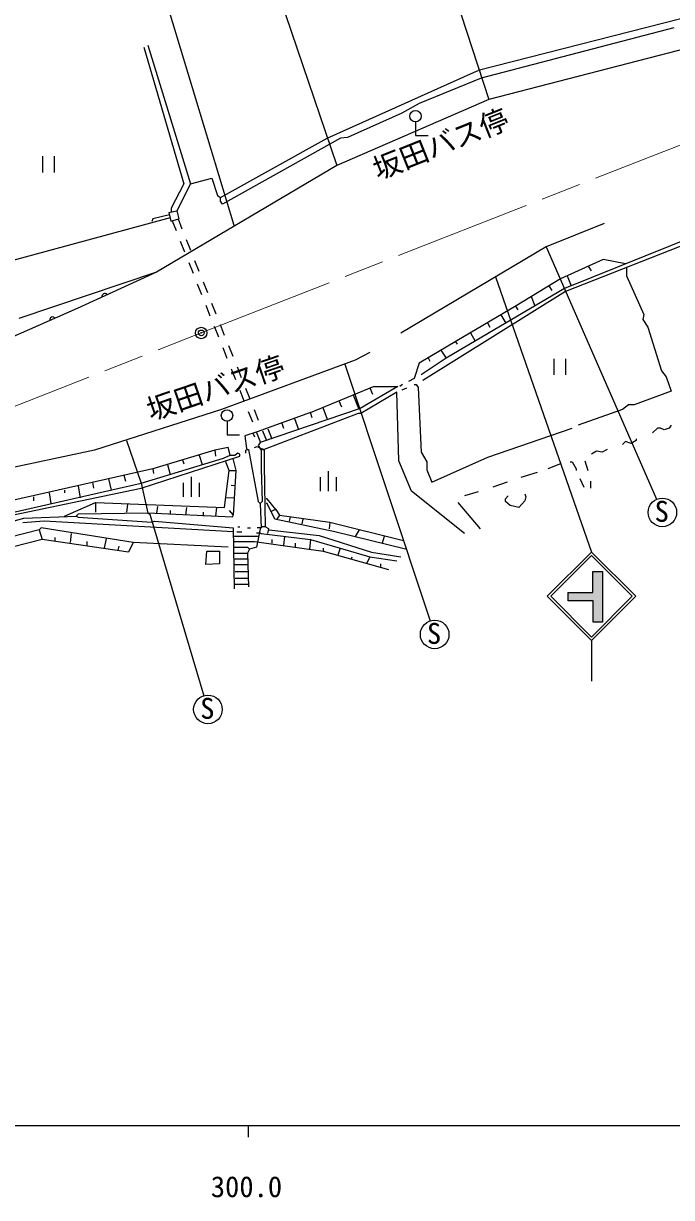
# Model space of a CAD drawing. Units: millimetres, scale not verified. Extents: x 40000 to 680000, y 20000 to 380000.
# Drawn here: x 348358 to 404987, y 198715 to 301301 of the extents above; entities that cross this region are included whole.
import ezdxf
from ezdxf.enums import TextEntityAlignment as Align

# ---------------------------------------------------------------- set-up
doc = ezdxf.new("R2010")
doc.units = ezdxf.units.MM
doc.header["$LTSCALE"] = 1000
doc.header["$PDMODE"] = 32
doc.header["$PDSIZE"] = 500
doc.linetypes.add('CHAIN', pattern=[18.5, 12, -1.5, 3.5, -1.5])
for name, color, linetype, lineweight in [('M-BGD', 7, 'Continuous', 25), ('M-BMK', 2, 'CHAIN', 13), ('M-BMK-SRVR', 3, 'Continuous', 25), ('M-STR-STRC', 7, 'Continuous', 25), ('M-TTL-BAND', 7, 'Continuous', 25)]:
    doc.layers.add(name, color=color, linetype=linetype, lineweight=lineweight)
doc.styles.add('ＭＳ ゴシック', font='')
doc.styles.get('ＭＳ ゴシック').set_extended_font_data('MS Gothic')

msp = doc.modelspace()

# ---------------------------------------------------------------- hatches: boundary and pattern name
at = {"layer": 'M-STR-STRC'}
msp.add_hatch(color=256, dxfattribs=at).paths.add_polyline_path([(398946, 248990), (398946, 253409), (398115, 253409), (398115, 251568), (395930, 251568), (395930, 250847), (398147, 250847), (398147, 248990)])

# ---------------------------------------------------------------- linework, layer by layer
at = {"layer": 'M-BGD'}
for p, q in [((382254, 315313), (389027, 294654)), ((368877, 309132), (375735, 288897)), ((366760, 283648), (360556, 304162)), ((409009, 302528), (388096, 297194)), ((405199, 300920), (388350, 296517)), ((409601, 299988), (389027, 294654)), ((358886, 299226), (362357, 287288)), ((359225, 299396), (362950, 287288)), ((374888, 291268), (387673, 297025)), ((388350, 296517), (382931, 294316)), ((387673, 297025), (388096, 297194)), ((389027, 294654), (375735, 288897)), ((381407, 293469), (376666, 291352)), ((382931, 294316), (381407, 293469)), ((382610, 292694), (382610, 291509)), ((376666, 291352), (376073, 291268)), ((382610, 291509), (383710, 291509)), ((365575, 286103), (374888, 291268)), ((376073, 291268), (365744, 285510)), ((350017, 289694), (350017, 288294)), ((351067, 288294), (351067, 289694)), ((375735, 288897), (359987, 279584)), ((362357, 287288), (361257, 285172)), ((362950, 287288), (361765, 284918)), ((362950, 287288), (364813, 287796)), ((364813, 287796), (365321, 286272)), ((365321, 286272), (365575, 286103)), ((416733, 286653), (395631, 278144)), ((416875, 286218), (395716, 277890)), ((365575, 285764), (365575, 286103)), ((365744, 285510), (365575, 285764)), ((361172, 284325), (347117, 280515)), ((359648, 284240), (359563, 283986)), ((361114, 284585), (359648, 284240)), ((361070, 284780), (361765, 284918)), ((361070, 284780), (361239, 284024)), ((361239, 284024), (361934, 284240)), ((361257, 285172), (361257, 284817)), ((361765, 284918), (361934, 284240)), ((361863, 284218), (362203, 283365)), ((361349, 284058), (361691, 283199)), ((399103, 283817), (394023, 281785)), ((362062, 282270), (362433, 281341)), ((362574, 282437), (362944, 281508)), ((394023, 281785), (381323, 274250)), ((394023, 281785), (403683, 259726)), ((362803, 280412), (363174, 279484)), ((363315, 280579), (363686, 279650)), ((399018, 280684), (395293, 278991)), ((397707, 280088), (397959, 279676)), ((400965, 280295), (399018, 280684)), ((359987, 279584), (347964, 275520)), ((395872, 279254), (396211, 278378)), ((401050, 279990), (401050, 279245)), ((401050, 279245), (402574, 275858)), ((363545, 278555), (363915, 277626)), ((364056, 278721), (364427, 277793)), ((395631, 278144), (385302, 272048)), ((395293, 278991), (391398, 276620)), ((394271, 278369), (394524, 277957)), ((395716, 277890), (383270, 270101)), ((392734, 277433), (393040, 276615)), ((364286, 276697), (364656, 275768)), ((364798, 276864), (365168, 275935)), ((391398, 276620), (386233, 273572)), ((391358, 276596), (391567, 276282)), ((365539, 275006), (365909, 274078)), ((388895, 275143), (389112, 274758)), ((390086, 275846), (390503, 275118)), ((402574, 275858), (402489, 275435)), ((402489, 275435), (402913, 274758)), ((365027, 274840), (365398, 273911)), ((387409, 274266), (387817, 273533)), ((402913, 274758), (404098, 270948)), ((365768, 272982), (366139, 272053)), ((366280, 273149), (366651, 272220)), ((386233, 273572), (382931, 271625)), ((386104, 273496), (386243, 273271)), ((377343, 271879), (365659, 267561)), ((378613, 272556), (377343, 271879)), ((385302, 272048), (383101, 270609)), ((383716, 272088), (383863, 271794)), ((384834, 272747), (385302, 272048)), ((394705, 272006), (394705, 270606)), ((395755, 270606), (395755, 272006)), ((366509, 271125), (366880, 270196)), ((367021, 271291), (367392, 270362)), ((376439, 271545), (383894, 249099)), ((382931, 271625), (382508, 270270)), ((404098, 270948), (404521, 270440)), ((382508, 270270), (382000, 270016)), ((404521, 270440), (404945, 269170)), ((367251, 269267), (367621, 268338)), ((367763, 269434), (368133, 268505)), ((373449, 267307), (378952, 269593)), ((377163, 268850), (377670, 267613)), ((381069, 269593), (377767, 267646)), ((380984, 269085), (377851, 267222)), ((378626, 269458), (378867, 268916)), ((378952, 269593), (381069, 269593)), ((381153, 263074), (380984, 269085)), ((381492, 269762), (381238, 269593)), ((381831, 269424), (381407, 269254)), ((382508, 269762), (382677, 269762)), ((382677, 269762), (382847, 269508)), ((382847, 269508), (383101, 263836)), ((404945, 269170), (401727, 267984)), ((374516, 267750), (374888, 266714)), ((375907, 268328), (376158, 267815)), ((401219, 267984), (400711, 267561)), ((401727, 267984), (401219, 267984)), ((365659, 267561), (354568, 264005)), ((367992, 267409), (368363, 266481)), ((368504, 267576), (368874, 266647)), ((373449, 267307), (368792, 265614)), ((377767, 267646), (369046, 264682)), ((377597, 267222), (369385, 264090)), ((372046, 266797), (372396, 265821)), ((373574, 266855), (373449, 267307)), ((377851, 267222), (377597, 267222)), ((400711, 267561), (396817, 266206)), ((366146, 266548), (366146, 265362)), ((369245, 265718), (369585, 264866)), ((369723, 265868), (370062, 265021)), ((370924, 266389), (371078, 265952)), ((388943, 263412), (396309, 265952)), ((403759, 265952), (403336, 265529)), ((404013, 265952), (403759, 265952)), ((404352, 265783), (404013, 265952)), ((404775, 265952), (404352, 265783)), ((404945, 266206), (404775, 265952)), ((357362, 264852), (358632, 261126)), ((366146, 265362), (367247, 265362)), ((368792, 265614), (367691, 265275)), ((367691, 265275), (367861, 264174)), ((368397, 265492), (368538, 265190)), ((368733, 265552), (369076, 264693)), ((369046, 264682), (368877, 264428)), ((400965, 264767), (400711, 264513)), ((401473, 264598), (400965, 264767)), ((401897, 264852), (401473, 264598)), ((401897, 265021), (401897, 264852)), ((354568, 264005), (339328, 260788)), ((365067, 264005), (359648, 262396)), ((366252, 264259), (365067, 264005)), ((365067, 264005), (365151, 263497)), ((366421, 263582), (366252, 264259)), ((367099, 263751), (366845, 263582)), ((367268, 263666), (367099, 263751)), ((367268, 263497), (367268, 263666)), ((367776, 264005), (367945, 264090)), ((367776, 263751), (367776, 264005)), ((367861, 264174), (367945, 264090)), ((367945, 264090), (368030, 264090)), ((368030, 264090), (368877, 259518)), ((368538, 264259), (368792, 264344)), ((368792, 264344), (369385, 264005)), ((368877, 264428), (369131, 264005)), ((369385, 264090), (369046, 264174)), ((369131, 264005), (369131, 262735)), ((369385, 264005), (369385, 262735)), ((383101, 263836), (383609, 262989)), ((398425, 263920), (398002, 263666)), ((398933, 263836), (398425, 263920)), ((399357, 264090), (398933, 263836)), ((358632, 260703), (367268, 263497)), ((358632, 261126), (365829, 263328)), ((360930, 262777), (361172, 261888)), ((362251, 263169), (362357, 262820)), ((363712, 263582), (363973, 262760)), ((365829, 263328), (366421, 263582)), ((366083, 262904), (366055, 263105)), ((366337, 262227), (366083, 262904)), ((366421, 263582), (366675, 263582)), ((366639, 263293), (366929, 262227)), ((366675, 263582), (366845, 263582)), ((369131, 262735), (369131, 262396)), ((369385, 262735), (369469, 257316)), ((382254, 260449), (381153, 263074)), ((383609, 262989), (383609, 262312)), ((384032, 261211), (388943, 263412)), ((395293, 262820), (394192, 262396)), ((396139, 262989), (396309, 262989)), ((396309, 262989), (396647, 262396)), ((397409, 263074), (397663, 262227)), ((359648, 262396), (338989, 257740)), ((357119, 261826), (357277, 261296)), ((359648, 262396), (359733, 261973)), ((363048, 259927), (363048, 261677)), ((365913, 259010), (366337, 262227)), ((366337, 262227), (366929, 262227)), ((366929, 262227), (366675, 258332)), ((369131, 262396), (369215, 259518)), ((374315, 260440), (374315, 261665)), ((375015, 260440), (375015, 262190)), ((375715, 260440), (375715, 261665)), ((383609, 262312), (384032, 261211)), ((393261, 262058), (391821, 261634)), ((396647, 262396), (396647, 262227)), ((340090, 256808), (358632, 260703)), ((345593, 258163), (358632, 261126)), ((353129, 260872), (353298, 259856)), ((354383, 261210), (354483, 260703)), ((355773, 261523), (356007, 260534)), ((358632, 261126), (359225, 258502)), ((362348, 259927), (362348, 261152)), ((363748, 259927), (363748, 261152)), ((366506, 260957), (366844, 260920)), ((390636, 261211), (389366, 260788)), ((396986, 261550), (397325, 260788)), ((397917, 261296), (397917, 260703)), ((349234, 259941), (349234, 259602)), ((350589, 260280), (350758, 259348)), ((351943, 260534), (351943, 260280)), ((366029, 259890), (366760, 259856)), ((369639, 259772), (369554, 259772)), ((370401, 258840), (369639, 259772)), ((386911, 256724), (382254, 260449)), ((388096, 260364), (386911, 260026)), ((390467, 259772), (390721, 260026)), ((390467, 259518), (390467, 259772)), ((392160, 259602), (391652, 259010)), ((392160, 260195), (392245, 259941)), ((392245, 259941), (392160, 259602)), ((351943, 258248), (354653, 259433)), ((354653, 259433), (365913, 259010)), ((354653, 259433), (354653, 258586)), ((357447, 259264), (357362, 258586)), ((360071, 259094), (359987, 258502)), ((361188, 258750), (361188, 258411)), ((362611, 259010), (362527, 258332)), ((364051, 258586), (364051, 258248)), ((365236, 259010), (365151, 258248)), ((366337, 258756), (366675, 258332)), ((368877, 259518), (369046, 259348)), ((369215, 259518), (369046, 259348)), ((369046, 259348), (369131, 257232)), ((369639, 259348), (369554, 259348)), ((370316, 257994), (369639, 259348)), ((369977, 258671), (370316, 258840)), ((370316, 258840), (370401, 258840)), ((370401, 258840), (370739, 258332)), ((386318, 259433), (388265, 257147)), ((390890, 259179), (390467, 259518)), ((391652, 259010), (390890, 259179)), ((345339, 257232), (348387, 258078)), ((350165, 257824), (348303, 257655)), ((348387, 258078), (352959, 258248)), ((366675, 256893), (350165, 257824)), ((353129, 258417), (352959, 258248)), ((352959, 258248), (353129, 258163)), ((359225, 258502), (353129, 258417)), ((353129, 258163), (359563, 257740)), ((359225, 258502), (359394, 258417)), ((366591, 258163), (359225, 258502)), ((359394, 258417), (364120, 242563)), ((359563, 257740), (359817, 257824)), ((359817, 257824), (366675, 257232)), ((366675, 258332), (366591, 258163)), ((375565, 256893), (370316, 257994)), ((370739, 258332), (370485, 257994)), ((370739, 258332), (375142, 257740)), ((371671, 258163), (371586, 257824)), ((372771, 257994), (372687, 257570)), ((375142, 257740), (375057, 257147)), ((375142, 257740), (381577, 256131)), ((349742, 257062), (347117, 256385)), ((349911, 257232), (349742, 257062)), ((349742, 257062), (349996, 256216)), ((357955, 255962), (349911, 257232)), ((352536, 256724), (352451, 255962)), ((366675, 257232), (366760, 251898)), ((368877, 256470), (366760, 256470)), ((367014, 256893), (367437, 256893)), ((367099, 257316), (367268, 257316)), ((367945, 257232), (368199, 257232)), ((369046, 257147), (368707, 255538)), ((368707, 256808), (369046, 256808)), ((369131, 257232), (368792, 257232)), ((369215, 257316), (369046, 257147)), ((369046, 256808), (369131, 256724)), ((369131, 256724), (373449, 256216)), ((369469, 257316), (369215, 257316)), ((369808, 257147), (369469, 257316)), ((369723, 256724), (369808, 257147)), ((369808, 257062), (374211, 256554)), ((371163, 256470), (371078, 255708)), ((374211, 256554), (378783, 255115)), ((381746, 255369), (375565, 256893)), ((377682, 257062), (377343, 256470)), ((379883, 256470), (379714, 255877)), ((349996, 256216), (347371, 255538)), ((357531, 255115), (349996, 256216)), ((351097, 256385), (351097, 256131)), ((353891, 256046), (353891, 255623)), ((355584, 256300), (355415, 255454)), ((356685, 255623), (356600, 255284)), ((357955, 255962), (357531, 255115)), ((366252, 255538), (357955, 255962)), ((366675, 255538), (367945, 255538)), ((366760, 256046), (368538, 256046)), ((367945, 255538), (368115, 255369)), ((368707, 255538), (368115, 255369)), ((368538, 256046), (374549, 255200)), ((370062, 256216), (370062, 255877)), ((372094, 255877), (372094, 255545)), ((373449, 256216), (373354, 255368)), ((373449, 256216), (378613, 254692)), ((374549, 255454), (374549, 255200)), ((376044, 255450), (375840, 254838)), ((364305, 254014), (364389, 255200)), ((364389, 255200), (365490, 255200)), ((365490, 255200), (365490, 254099)), ((366760, 255030), (367945, 255030)), ((366760, 254522), (367945, 254522)), ((368115, 255369), (367945, 255030)), ((367945, 255030), (368030, 252067)), ((374549, 255200), (380246, 253605)), ((377019, 254508), (377092, 254709)), ((378613, 254692), (378372, 254130)), ((378613, 254692), (380984, 254353)), ((378783, 255115), (381323, 254692)), ((365490, 254099), (364305, 254014)), ((366760, 254014), (367945, 254014)), ((366845, 253422), (368030, 253422)), ((379545, 254099), (379545, 253845)), ((366845, 252829), (368030, 252829)), ((366760, 252321), (368030, 252321))]:
    msp.add_line(p, q, dxfattribs=at)
msp.add_lwpolyline([(359987, 279584), (353039, 276401), (342969, 271964), (333486, 268577), (328423, 266755), (318500, 264090), (313509, 263154), (308440, 262389)], dxfattribs=at)
for centre, radius in [((382610, 293194), 500), ((366146, 267048), 500), ((404186, 258582), 1250), ((384290, 247914), 1250), ((364479, 241366), 1250)]:
    msp.add_circle(centre, radius, dxfattribs=at)
for centre, start, end in [((355464, 277450), 37.29205, 191.93128), ((350904, 275399), 36.46059, 191.09982)]:
    msp.add_arc(centre, 256, start, end, dxfattribs=at)
at = {"layer": 'M-BMK'}
for p, q in [((363894, 274259), (457027, 310806)), ((342905, 266022), (363894, 274259))]:
    msp.add_line(p, q, dxfattribs=at)
at = {"layer": 'M-BMK-SRVR'}
msp.add_circle((363894, 274259), 500, dxfattribs=at)
msp.add_point((363894, 274259), dxfattribs=at)
at = {"layer": 'M-STR-STRC'}
for p, q in [((389620, 279160), (397993, 255106)), ((394132, 251246), (397993, 255106)), ((394429, 251246), (397993, 254809)), ((397993, 255106), (401854, 251246)), ((397993, 254809), (401557, 251246)), ((398115, 251568), (398115, 253409)), ((398115, 253409), (398946, 253409)), ((398946, 253409), (398946, 248990)), ((395930, 251568), (395930, 250847)), ((395930, 251568), (398115, 251568)), ((397993, 247385), (394132, 251246)), ((397993, 247682), (394429, 251246)), ((398147, 250847), (395930, 250847)), ((401854, 251246), (397993, 247385)), ((401557, 251246), (397993, 247682)), ((398147, 248990), (398147, 250847)), ((398946, 248990), (398147, 248990)), ((397993, 247385), (397993, 243829))]:
    msp.add_line(p, q, dxfattribs=at)
at = {"layer": 'M-TTL-BAND'}
for p, q in [((40000, 205000), (579000, 205000)), ((368000, 205000), (368000, 204000))]:
    msp.add_line(p, q, dxfattribs=at)

# ---------------------------------------------------------------- texts
at = {"layer": 'M-BGD', "style": 'ＭＳ ゴシック'}
for rotation, p in [(21.801, (379545, 287083)), (18.871, (359682, 266050))]:
    msp.add_text('坂田バス停', height=1833, rotation=rotation, dxfattribs=at).set_placement(p, align=Align.BOTTOM_LEFT)
for p in [(403508, 257208), (383611, 246540), (363800, 239992)]:
    msp.add_text('S', height=1833, dxfattribs=at).set_placement(p, align=Align.BOTTOM_LEFT)
at = {"layer": 'M-TTL-BAND', "style": 'ＭＳ ゴシック'}
msp.add_text('300.0', height=1833, dxfattribs=at).set_placement((367844, 198195), align=Align.BOTTOM_CENTER)

doc.saveas('drawing.dxf')
